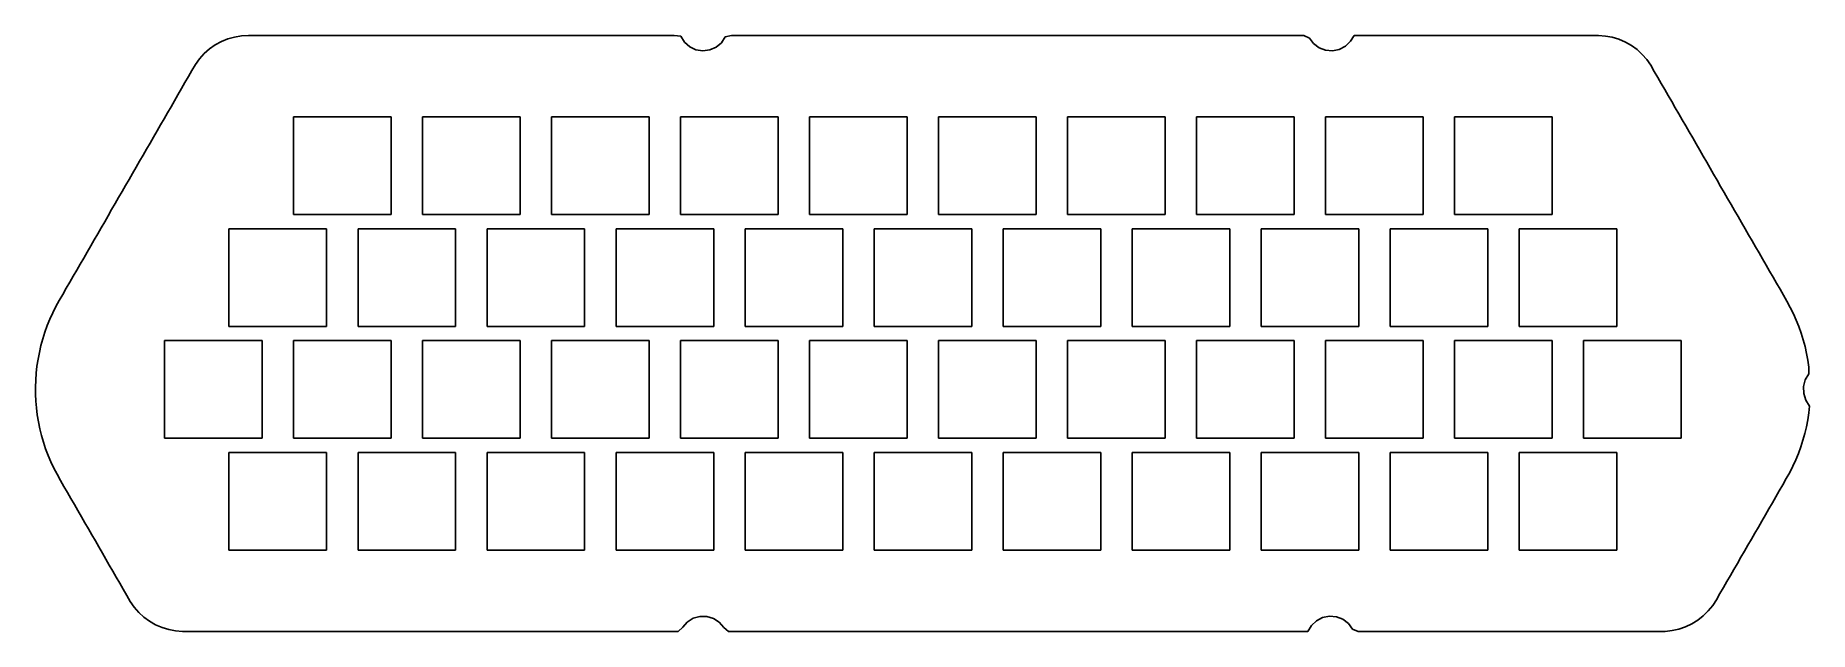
# Model space of a CAD drawing. Header units: millimetres. Extents: x 0 to 254, y 0 to 85.
import ezdxf

# ---------------------------------------------------------------- set-up
doc = ezdxf.new("R2010")
doc.units = ezdxf.units.MM

msp = doc.modelspace()

# ---------------------------------------------------------------- linework, layer by layer
at = {"layer": 'CUTOUTS'}
for p, q in [((36.998, 73.7322), (50.998, 73.7322)), ((36.998, 59.7322), (36.998, 73.7322)), ((50.998, 73.7322), (50.998, 59.7322)), ((55.498, 73.7322), (69.498, 73.7322)), ((55.498, 59.7322), (55.498, 73.7322)), ((69.498, 73.7322), (69.498, 59.7322)), ((73.998, 73.7322), (87.998, 73.7322)), ((73.998, 59.7322), (73.998, 73.7322)), ((87.998, 73.7322), (87.998, 59.7322)), ((92.498, 73.7322), (106.498, 73.7322)), ((92.498, 59.7322), (92.498, 73.7322)), ((106.498, 73.7322), (106.498, 59.7322)), ((110.998, 73.7322), (124.998, 73.7322)), ((110.998, 59.7322), (110.998, 73.7322)), ((124.998, 73.7322), (124.998, 59.7322)), ((129.498, 73.7322), (143.498, 73.7322)), ((129.498, 59.7322), (129.498, 73.7322)), ((143.498, 73.7322), (143.498, 59.7322)), ((147.998, 73.7322), (161.998, 73.7322)), ((147.998, 59.7322), (147.998, 73.7322)), ((161.998, 73.7322), (161.998, 59.7322)), ((166.498, 73.7322), (180.498, 73.7322)), ((166.498, 59.7322), (166.498, 73.7322)), ((180.498, 73.7322), (180.498, 59.7322)), ((184.998, 73.7322), (198.998, 73.7322)), ((184.998, 59.7322), (184.998, 73.7322)), ((198.998, 73.7322), (198.998, 59.7322)), ((203.498, 73.7322), (217.498, 73.7322)), ((203.498, 59.7322), (203.498, 73.7322)), ((217.498, 73.7322), (217.498, 59.7322)), ((50.998, 59.7322), (36.998, 59.7322)), ((69.498, 59.7322), (55.498, 59.7322)), ((87.998, 59.7322), (73.998, 59.7322)), ((106.498, 59.7322), (92.498, 59.7322)), ((124.998, 59.7322), (110.998, 59.7322)), ((143.498, 59.7322), (129.498, 59.7322)), ((161.998, 59.7322), (147.998, 59.7322)), ((180.498, 59.7322), (166.498, 59.7322)), ((198.998, 59.7322), (184.998, 59.7322)), ((217.498, 59.7322), (203.498, 59.7322)), ((27.748, 57.7107), (41.748, 57.7107)), ((27.748, 43.7107), (27.748, 57.7107)), ((41.748, 57.7107), (41.748, 43.7107)), ((46.248, 57.7107), (60.248, 57.7107)), ((46.248, 43.7107), (46.248, 57.7107)), ((60.248, 57.7107), (60.248, 43.7107)), ((64.748, 57.7107), (78.748, 57.7107)), ((64.748, 43.7107), (64.748, 57.7107)), ((78.748, 57.7107), (78.748, 43.7107)), ((83.248, 57.7107), (97.248, 57.7107)), ((83.248, 43.7107), (83.248, 57.7107)), ((97.248, 57.7107), (97.248, 43.7107)), ((101.748, 57.7107), (115.748, 57.7107)), ((101.748, 43.7107), (101.748, 57.7107)), ((115.748, 57.7107), (115.748, 43.7107)), ((120.248, 57.7107), (134.248, 57.7107)), ((120.248, 43.7107), (120.248, 57.7107)), ((134.248, 57.7107), (134.248, 43.7107)), ((138.748, 57.7107), (152.748, 57.7107)), ((138.748, 43.7107), (138.748, 57.7107)), ((152.748, 57.7107), (152.748, 43.7107)), ((157.248, 57.7107), (171.248, 57.7107)), ((157.248, 43.7107), (157.248, 57.7107)), ((171.248, 57.7107), (171.248, 43.7107)), ((175.748, 57.7107), (189.748, 57.7107)), ((175.748, 43.7107), (175.748, 57.7107)), ((189.748, 57.7107), (189.748, 43.7107)), ((194.248, 57.7107), (208.248, 57.7107)), ((194.248, 43.7107), (194.248, 57.7107)), ((208.248, 57.7107), (208.248, 43.7107)), ((212.748, 57.7107), (226.748, 57.7107)), ((212.748, 43.7107), (212.748, 57.7107)), ((226.748, 57.7107), (226.748, 43.7107)), ((41.748, 43.7107), (27.748, 43.7107)), ((60.248, 43.7107), (46.248, 43.7107)), ((78.748, 43.7107), (64.748, 43.7107)), ((97.248, 43.7107), (83.248, 43.7107)), ((115.748, 43.7107), (101.748, 43.7107)), ((134.248, 43.7107), (120.248, 43.7107)), ((152.748, 43.7107), (138.748, 43.7107)), ((171.248, 43.7107), (157.248, 43.7107)), ((189.748, 43.7107), (175.748, 43.7107)), ((208.248, 43.7107), (194.248, 43.7107)), ((226.748, 43.7107), (212.748, 43.7107)), ((18.498, 41.6893), (32.498, 41.6893)), ((18.498, 27.6893), (18.498, 41.6893)), ((32.498, 41.6893), (32.498, 27.6893)), ((36.998, 41.6893), (50.998, 41.6893)), ((36.998, 27.6893), (36.998, 41.6893)), ((50.998, 41.6893), (50.998, 27.6893)), ((55.498, 41.6893), (69.498, 41.6893)), ((55.498, 27.6893), (55.498, 41.6893)), ((69.498, 41.6893), (69.498, 27.6893)), ((73.998, 41.6893), (87.998, 41.6893)), ((73.998, 27.6893), (73.998, 41.6893)), ((87.998, 41.6893), (87.998, 27.6893)), ((92.498, 41.6893), (106.498, 41.6893)), ((92.498, 27.6893), (92.498, 41.6893)), ((106.498, 41.6893), (106.498, 27.6893)), ((110.998, 41.6893), (124.998, 41.6893)), ((110.998, 27.6893), (110.998, 41.6893)), ((124.998, 41.6893), (124.998, 27.6893)), ((129.498, 41.6893), (143.498, 41.6893)), ((129.498, 27.6893), (129.498, 41.6893)), ((143.498, 41.6893), (143.498, 27.6893)), ((147.998, 41.6893), (161.998, 41.6893)), ((147.998, 27.6893), (147.998, 41.6893)), ((161.998, 41.6893), (161.998, 27.6893)), ((166.498, 41.6893), (180.498, 41.6893)), ((166.498, 27.6893), (166.498, 41.6893)), ((180.498, 41.6893), (180.498, 27.6893)), ((184.998, 41.6893), (198.998, 41.6893)), ((184.998, 27.6893), (184.998, 41.6893)), ((198.998, 41.6893), (198.998, 27.6893)), ((203.498, 41.6893), (217.498, 41.6893)), ((203.498, 27.6893), (203.498, 41.6893)), ((217.498, 41.6893), (217.498, 27.6893)), ((221.998, 41.6893), (235.998, 41.6893)), ((221.998, 27.6893), (221.998, 41.6893)), ((235.998, 41.6893), (235.998, 27.6893)), ((32.498, 27.6893), (18.498, 27.6893)), ((27.748, 25.6678), (41.748, 25.6678)), ((27.748, 11.6678), (27.748, 25.6678)), ((50.998, 27.6893), (36.998, 27.6893)), ((41.748, 25.6678), (41.748, 11.6678)), ((46.248, 25.6678), (60.248, 25.6678)), ((46.248, 11.6678), (46.248, 25.6678)), ((69.498, 27.6893), (55.498, 27.6893)), ((60.248, 25.6678), (60.248, 11.6678)), ((64.748, 25.6678), (78.748, 25.6678)), ((64.748, 11.6678), (64.748, 25.6678)), ((87.998, 27.6893), (73.998, 27.6893)), ((78.748, 25.6678), (78.748, 11.6678)), ((83.248, 25.6678), (97.248, 25.6678)), ((83.248, 11.6678), (83.248, 25.6678)), ((106.498, 27.6893), (92.498, 27.6893)), ((97.248, 25.6678), (97.248, 11.6678)), ((101.748, 25.6678), (115.748, 25.6678)), ((101.748, 11.6678), (101.748, 25.6678)), ((124.998, 27.6893), (110.998, 27.6893)), ((115.748, 25.6678), (115.748, 11.6678)), ((120.248, 25.6678), (134.248, 25.6678)), ((120.248, 11.6678), (120.248, 25.6678)), ((143.498, 27.6893), (129.498, 27.6893)), ((134.248, 25.6678), (134.248, 11.6678)), ((138.748, 25.6678), (152.748, 25.6678)), ((138.748, 11.6678), (138.748, 25.6678)), ((161.998, 27.6893), (147.998, 27.6893)), ((152.748, 25.6678), (152.748, 11.6678)), ((157.248, 25.6678), (171.248, 25.6678)), ((157.248, 11.6678), (157.248, 25.6678)), ((180.498, 27.6893), (166.498, 27.6893)), ((171.248, 25.6678), (171.248, 11.6678)), ((175.748, 25.6678), (189.748, 25.6678)), ((175.748, 11.6678), (175.748, 25.6678)), ((198.998, 27.6893), (184.998, 27.6893)), ((189.748, 25.6678), (189.748, 11.6678)), ((194.248, 25.6678), (208.248, 25.6678)), ((194.248, 11.6678), (194.248, 25.6678)), ((217.498, 27.6893), (203.498, 27.6893)), ((208.248, 25.6678), (208.248, 11.6678)), ((212.748, 25.6678), (226.748, 25.6678)), ((212.748, 11.6678), (212.748, 25.6678)), ((235.998, 27.6893), (221.998, 27.6893)), ((226.748, 25.6678), (226.748, 11.6678)), ((41.748, 11.6678), (27.748, 11.6678)), ((60.248, 11.6678), (46.248, 11.6678)), ((78.748, 11.6678), (64.748, 11.6678)), ((97.248, 11.6678), (83.248, 11.6678)), ((115.748, 11.6678), (101.748, 11.6678)), ((134.248, 11.6678), (120.248, 11.6678)), ((152.748, 11.6678), (138.748, 11.6678)), ((171.248, 11.6678), (157.248, 11.6678)), ((189.748, 11.6678), (175.748, 11.6678)), ((208.248, 11.6678), (194.248, 11.6678)), ((226.748, 11.6678), (212.748, 11.6678))]:
    msp.add_line(p, q, dxfattribs=at)
at = {"layer": 'OUTLINE'}
for p, q in [((25.775, 84.043), (24.956, 83.468)), ((26.653, 84.523), (25.775, 84.043)), ((27.579, 84.903), (26.653, 84.523)), ((28.541, 85.178), (27.579, 84.903)), ((29.528, 85.344), (28.541, 85.178)), ((30.527, 85.4), (29.528, 85.344)), ((31.528, 85.4), (30.527, 85.4)), ((32.53, 85.4), (31.528, 85.4)), ((33.531, 85.4), (32.53, 85.4)), ((34.532, 85.4), (33.531, 85.4)), ((35.534, 85.4), (34.532, 85.4)), ((36.535, 85.4), (35.534, 85.4)), ((37.536, 85.4), (36.535, 85.4)), ((38.538, 85.4), (37.536, 85.4)), ((39.539, 85.4), (38.538, 85.4)), ((40.54, 85.4), (39.539, 85.4)), ((41.541, 85.4), (40.54, 85.4)), ((42.543, 85.4), (41.541, 85.4)), ((43.544, 85.4), (42.543, 85.4)), ((44.545, 85.4), (43.544, 85.4)), ((45.547, 85.4), (44.545, 85.4)), ((46.548, 85.4), (45.547, 85.4)), ((47.549, 85.4), (46.548, 85.4)), ((48.55, 85.4), (47.549, 85.4)), ((49.552, 85.4), (48.55, 85.4)), ((50.553, 85.4), (49.552, 85.4)), ((51.554, 85.4), (50.553, 85.4)), ((52.556, 85.4), (51.554, 85.4)), ((53.557, 85.4), (52.556, 85.4)), ((54.558, 85.4), (53.557, 85.4)), ((55.56, 85.4), (54.558, 85.4)), ((56.561, 85.4), (55.56, 85.4)), ((57.562, 85.4), (56.561, 85.4)), ((58.563, 85.4), (57.562, 85.4)), ((59.565, 85.4), (58.563, 85.4)), ((60.566, 85.4), (59.565, 85.4)), ((61.567, 85.4), (60.566, 85.4)), ((62.569, 85.4), (61.567, 85.4)), ((63.57, 85.4), (62.569, 85.4)), ((64.571, 85.4), (63.57, 85.4)), ((65.572, 85.4), (64.571, 85.4)), ((66.574, 85.4), (65.572, 85.4)), ((67.575, 85.4), (66.574, 85.4)), ((68.576, 85.4), (67.575, 85.4)), ((69.578, 85.4), (68.576, 85.4)), ((70.579, 85.4), (69.578, 85.4)), ((71.58, 85.4), (70.579, 85.4)), ((72.582, 85.4), (71.58, 85.4)), ((73.583, 85.4), (72.582, 85.4)), ((74.584, 85.4), (73.583, 85.4)), ((75.585, 85.4), (74.584, 85.4)), ((76.587, 85.4), (75.585, 85.4)), ((77.588, 85.4), (76.587, 85.4)), ((78.589, 85.4), (77.588, 85.4)), ((79.591, 85.4), (78.589, 85.4)), ((80.592, 85.4), (79.591, 85.4)), ((81.593, 85.4), (80.592, 85.4)), ((82.594, 85.4), (81.593, 85.4)), ((83.596, 85.4), (82.594, 85.4)), ((84.597, 85.4), (83.596, 85.4)), ((85.598, 85.4), (84.597, 85.4)), ((86.6, 85.4), (85.598, 85.4)), ((87.601, 85.4), (86.6, 85.4)), ((88.602, 85.4), (87.601, 85.4)), ((89.604, 85.4), (88.602, 85.4)), ((90.605, 85.4), (89.604, 85.4)), ((91.606, 85.4), (90.605, 85.4)), ((92.54, 85.299), (91.606, 85.4)), ((93.066, 84.451), (92.54, 85.299)), ((93.81, 83.786), (93.066, 84.451)), ((98.362, 84.373), (97.599, 83.73)), ((98.913, 85.205), (98.362, 84.373)), ((99.787, 85.4), (98.913, 85.205)), ((100.788, 85.4), (99.787, 85.4)), ((101.789, 85.4), (100.788, 85.4)), ((102.79, 85.4), (101.789, 85.4)), ((103.792, 85.4), (102.79, 85.4)), ((104.793, 85.4), (103.792, 85.4)), ((105.794, 85.4), (104.793, 85.4)), ((106.796, 85.4), (105.794, 85.4)), ((107.797, 85.4), (106.796, 85.4)), ((108.798, 85.4), (107.797, 85.4)), ((109.8, 85.4), (108.798, 85.4)), ((110.801, 85.4), (109.8, 85.4)), ((111.802, 85.4), (110.801, 85.4)), ((112.803, 85.4), (111.802, 85.4)), ((113.805, 85.4), (112.803, 85.4)), ((114.806, 85.4), (113.805, 85.4)), ((115.807, 85.4), (114.806, 85.4)), ((116.809, 85.4), (115.807, 85.4)), ((117.81, 85.4), (116.809, 85.4)), ((118.811, 85.4), (117.81, 85.4)), ((119.812, 85.4), (118.811, 85.4)), ((120.814, 85.4), (119.812, 85.4)), ((121.815, 85.4), (120.814, 85.4)), ((122.816, 85.4), (121.815, 85.4)), ((123.818, 85.4), (122.816, 85.4)), ((124.819, 85.4), (123.818, 85.4)), ((125.82, 85.4), (124.819, 85.4)), ((126.822, 85.4), (125.82, 85.4)), ((127.823, 85.4), (126.822, 85.4)), ((128.824, 85.4), (127.823, 85.4)), ((129.825, 85.4), (128.824, 85.4)), ((130.827, 85.4), (129.825, 85.4)), ((131.828, 85.4), (130.827, 85.4)), ((132.829, 85.4), (131.828, 85.4)), ((133.831, 85.4), (132.829, 85.4)), ((134.832, 85.4), (133.831, 85.4)), ((135.833, 85.4), (134.832, 85.4)), ((136.835, 85.4), (135.833, 85.4)), ((137.836, 85.4), (136.835, 85.4)), ((138.837, 85.4), (137.836, 85.4)), ((139.838, 85.4), (138.837, 85.4)), ((140.84, 85.4), (139.838, 85.4)), ((141.841, 85.4), (140.84, 85.4)), ((142.842, 85.4), (141.841, 85.4)), ((143.844, 85.4), (142.842, 85.4)), ((144.845, 85.4), (143.844, 85.4)), ((145.846, 85.4), (144.845, 85.4)), ((146.847, 85.4), (145.846, 85.4)), ((147.849, 85.4), (146.847, 85.4)), ((148.85, 85.4), (147.849, 85.4)), ((149.851, 85.4), (148.85, 85.4)), ((150.853, 85.4), (149.851, 85.4)), ((151.854, 85.4), (150.853, 85.4)), ((152.855, 85.4), (151.854, 85.4)), ((153.857, 85.4), (152.855, 85.4)), ((154.858, 85.4), (153.857, 85.4)), ((155.859, 85.4), (154.858, 85.4)), ((156.86, 85.4), (155.859, 85.4)), ((157.862, 85.4), (156.86, 85.4)), ((158.863, 85.4), (157.862, 85.4)), ((159.864, 85.4), (158.863, 85.4)), ((160.866, 85.4), (159.864, 85.4)), ((161.867, 85.4), (160.866, 85.4)), ((162.868, 85.4), (161.867, 85.4)), ((163.869, 85.4), (162.868, 85.4)), ((164.871, 85.4), (163.869, 85.4)), ((165.872, 85.4), (164.871, 85.4)), ((166.873, 85.4), (165.872, 85.4)), ((167.875, 85.4), (166.873, 85.4)), ((168.876, 85.4), (167.875, 85.4)), ((169.877, 85.4), (168.876, 85.4)), ((170.879, 85.4), (169.877, 85.4)), ((171.88, 85.4), (170.879, 85.4)), ((172.881, 85.4), (171.88, 85.4)), ((173.882, 85.4), (172.881, 85.4)), ((174.884, 85.4), (173.882, 85.4)), ((175.885, 85.4), (174.884, 85.4)), ((176.886, 85.4), (175.885, 85.4)), ((177.888, 85.4), (176.886, 85.4)), ((178.889, 85.4), (177.888, 85.4)), ((179.89, 85.4), (178.889, 85.4)), ((180.891, 85.4), (179.89, 85.4)), ((181.893, 85.4), (180.891, 85.4)), ((182.666, 85.042), (181.893, 85.4)), ((183.259, 84.239), (182.666, 85.042)), ((184.055, 83.637), (183.259, 84.239)), ((188.544, 84.595), (187.836, 83.891)), ((189.072, 85.4), (188.544, 84.595)), ((190.073, 85.4), (189.072, 85.4)), ((191.075, 85.4), (190.073, 85.4)), ((192.076, 85.4), (191.075, 85.4)), ((193.077, 85.4), (192.076, 85.4)), ((194.078, 85.4), (193.077, 85.4)), ((195.08, 85.4), (194.078, 85.4)), ((196.081, 85.4), (195.08, 85.4)), ((197.082, 85.4), (196.081, 85.4)), ((198.084, 85.4), (197.082, 85.4)), ((199.085, 85.4), (198.084, 85.4)), ((200.086, 85.4), (199.085, 85.4)), ((201.087, 85.4), (200.086, 85.4)), ((202.089, 85.4), (201.087, 85.4)), ((203.09, 85.4), (202.089, 85.4)), ((204.091, 85.4), (203.09, 85.4)), ((205.093, 85.4), (204.091, 85.4)), ((206.094, 85.4), (205.093, 85.4)), ((207.095, 85.4), (206.094, 85.4)), ((208.097, 85.4), (207.095, 85.4)), ((209.098, 85.4), (208.097, 85.4)), ((210.099, 85.4), (209.098, 85.4)), ((211.1, 85.4), (210.099, 85.4)), ((212.102, 85.4), (211.1, 85.4)), ((213.103, 85.4), (212.102, 85.4)), ((214.104, 85.4), (213.103, 85.4)), ((215.106, 85.4), (214.104, 85.4)), ((216.107, 85.4), (215.106, 85.4)), ((217.108, 85.4), (216.107, 85.4)), ((218.109, 85.4), (217.108, 85.4)), ((219.111, 85.4), (218.109, 85.4)), ((220.112, 85.4), (219.111, 85.4)), ((221.113, 85.4), (220.112, 85.4)), ((222.115, 85.4), (221.113, 85.4)), ((223.116, 85.4), (222.115, 85.4)), ((224.117, 85.399), (223.116, 85.4)), ((225.115, 85.327), (224.117, 85.399)), ((226.099, 85.144), (225.115, 85.327)), ((227.057, 84.854), (226.099, 85.144)), ((227.977, 84.458), (227.057, 84.854)), ((228.846, 83.964), (227.977, 84.458)), ((229.656, 83.375), (228.846, 83.964)), ((23.533, 82.064), (22.948, 81.253)), ((24.205, 82.806), (23.533, 82.064)), ((24.956, 83.468), (24.205, 82.806)), ((94.711, 83.357), (93.81, 83.786)), ((95.696, 83.2), (94.711, 83.357)), ((96.686, 83.328), (95.696, 83.2)), ((97.599, 83.73), (96.686, 83.328)), ((184.988, 83.284), (184.055, 83.637)), ((185.983, 83.208), (184.988, 83.284)), ((186.959, 83.416), (185.983, 83.208)), ((187.836, 83.891), (186.959, 83.416)), ((230.395, 82.701), (229.656, 83.375)), ((231.055, 81.948), (230.395, 82.701)), ((231.627, 81.127), (231.055, 81.948)), ((21.938, 79.523), (21.438, 78.656)), ((22.439, 80.391), (21.938, 79.523)), ((22.948, 81.253), (22.439, 80.391)), ((232.131, 80.262), (231.627, 81.127)), ((232.632, 79.395), (232.131, 80.262)), ((233.133, 78.528), (232.632, 79.395)), ((20.436, 76.922), (19.936, 76.055)), ((20.937, 77.789), (20.436, 76.922)), ((21.438, 78.656), (20.937, 77.789)), ((233.633, 77.661), (233.133, 78.528)), ((234.134, 76.794), (233.633, 77.661)), ((234.635, 75.926), (234.134, 76.794)), ((18.934, 74.321), (18.434, 73.453)), ((19.435, 75.188), (18.934, 74.321)), ((19.936, 76.055), (19.435, 75.188)), ((235.135, 75.059), (234.635, 75.926)), ((235.636, 74.192), (235.135, 75.059)), ((236.137, 73.325), (235.636, 74.192)), ((17.432, 71.719), (16.932, 70.852)), ((17.933, 72.586), (17.432, 71.719)), ((18.434, 73.453), (17.933, 72.586)), ((236.637, 72.458), (236.137, 73.325)), ((237.138, 71.591), (236.637, 72.458)), ((237.638, 70.723), (237.138, 71.591)), ((15.93, 69.118), (15.43, 68.251)), ((16.431, 69.985), (15.93, 69.118)), ((16.932, 70.852), (16.431, 69.985)), ((238.139, 69.856), (237.638, 70.723)), ((238.64, 68.989), (238.139, 69.856)), ((239.14, 68.122), (238.64, 68.989)), ((14.428, 66.516), (13.928, 65.649)), ((14.929, 67.383), (14.428, 66.516)), ((15.43, 68.251), (14.929, 67.383)), ((239.641, 67.255), (239.14, 68.122)), ((240.142, 66.388), (239.641, 67.255)), ((240.642, 65.521), (240.142, 66.388)), ((12.927, 63.915), (12.426, 63.048)), ((13.427, 64.782), (12.927, 63.915)), ((13.928, 65.649), (13.427, 64.782)), ((241.143, 64.653), (240.642, 65.521)), ((241.644, 63.786), (241.143, 64.653)), ((242.144, 62.919), (241.644, 63.786)), ((11.425, 61.313), (10.924, 60.446)), ((11.925, 62.181), (11.425, 61.313)), ((12.426, 63.048), (11.925, 62.181)), ((242.645, 62.052), (242.144, 62.919)), ((243.146, 61.185), (242.645, 62.052)), ((243.646, 60.318), (243.146, 61.185)), ((9.923, 58.712), (9.422, 57.845)), ((10.423, 59.579), (9.923, 58.712)), ((10.924, 60.446), (10.423, 59.579)), ((244.147, 59.451), (243.646, 60.318)), ((244.648, 58.583), (244.147, 59.451)), ((245.148, 57.716), (244.648, 58.583)), ((8.421, 56.111), (7.92, 55.243)), ((8.921, 56.978), (8.421, 56.111)), ((9.422, 57.845), (8.921, 56.978)), ((245.649, 56.849), (245.148, 57.716)), ((246.15, 55.982), (245.649, 56.849)), ((246.65, 55.115), (246.15, 55.982)), ((6.919, 53.509), (6.418, 52.642)), ((7.419, 54.376), (6.919, 53.509)), ((7.92, 55.243), (7.419, 54.376)), ((247.151, 54.248), (246.65, 55.115)), ((247.651, 53.381), (247.151, 54.248)), ((5.417, 50.908), (4.916, 50.04)), ((5.917, 51.775), (5.417, 50.908)), ((6.418, 52.642), (5.917, 51.775)), ((248.152, 52.513), (247.651, 53.381)), ((248.653, 51.646), (248.152, 52.513)), ((249.153, 50.779), (248.653, 51.646)), ((4.416, 49.173), (3.915, 48.306)), ((4.916, 50.04), (4.416, 49.173)), ((249.654, 49.912), (249.153, 50.779)), ((250.155, 49.045), (249.654, 49.912)), ((250.655, 48.178), (250.155, 49.045)), ((2.931, 46.562), (2.482, 45.667)), ((3.414, 47.439), (2.931, 46.562)), ((3.915, 48.306), (3.414, 47.439)), ((251.156, 47.31), (250.655, 48.178)), ((251.634, 46.431), (251.156, 47.31)), ((252.077, 45.533), (251.634, 46.431)), ((1.692, 43.828), (1.351, 42.886)), ((2.069, 44.755), (1.692, 43.828)), ((2.482, 45.667), (2.069, 44.755)), ((252.485, 44.619), (252.077, 45.533)), ((252.857, 43.689), (252.485, 44.619)), ((253.192, 42.745), (252.857, 43.689)), ((0.783, 40.967), (0.555, 39.991)), ((1.048, 41.932), (0.783, 40.967)), ((1.351, 42.886), (1.048, 41.932)), ((253.49, 41.789), (253.192, 42.745)), ((253.749, 40.823), (253.49, 41.789)), ((253.971, 39.846), (253.749, 40.823)), ((0.366, 39.008), (0.216, 38.018)), ((0.555, 39.991), (0.366, 39.008)), ((254.154, 38.862), (253.971, 39.846)), ((254.299, 37.871), (254.154, 38.862)), ((0.033, 36.025), (0, 35.024)), ((0.105, 37.023), (0.033, 36.025)), ((0.216, 38.018), (0.105, 37.023)), ((253.521, 35.093), (253.776, 36.057)), ((253.776, 36.057), (254.293, 36.911)), ((254.293, 36.911), (254.299, 37.871)), ((0, 35.024), (0.007, 34.023)), ((0.007, 34.023), (0.053, 33.023)), ((253.549, 34.095), (253.521, 35.093)), ((253.857, 33.146), (253.549, 34.095)), ((254.387, 32.311), (253.857, 33.146)), ((0.053, 33.023), (0.138, 32.025)), ((0.138, 32.025), (0.262, 31.031)), ((0.262, 31.031), (0.425, 30.044)), ((254.122, 30.327), (254.274, 31.316)), ((254.274, 31.316), (254.387, 32.311)), ((0.425, 30.044), (0.626, 29.063)), ((0.626, 29.063), (0.867, 28.091)), ((0.867, 28.091), (1.145, 27.129)), ((253.435, 27.404), (253.702, 28.369)), ((253.702, 28.369), (253.931, 29.344)), ((253.931, 29.344), (254.122, 30.327)), ((1.145, 27.129), (1.46, 26.179)), ((1.46, 26.179), (1.813, 25.242)), ((252.41, 24.583), (252.788, 25.509)), ((252.788, 25.509), (253.13, 26.45)), ((253.13, 26.45), (253.435, 27.404)), ((1.813, 25.242), (2.202, 24.319)), ((2.202, 24.319), (2.627, 23.413)), ((2.627, 23.413), (3.087, 22.523)), ((251.545, 22.777), (251.995, 23.671)), ((251.995, 23.671), (252.41, 24.583)), ((3.087, 22.523), (3.58, 21.652)), ((3.58, 21.652), (4.081, 20.785)), ((4.081, 20.785), (4.581, 19.918)), ((250.058, 20.167), (250.559, 21.034)), ((250.559, 21.034), (251.06, 21.901)), ((251.06, 21.901), (251.545, 22.777)), ((4.581, 19.918), (5.082, 19.051)), ((5.082, 19.051), (5.583, 18.183)), ((5.583, 18.183), (6.083, 17.316)), ((248.556, 17.565), (249.057, 18.433)), ((249.057, 18.433), (249.558, 19.3)), ((249.558, 19.3), (250.058, 20.167)), ((6.083, 17.316), (6.584, 16.449)), ((6.584, 16.449), (7.085, 15.582)), ((7.085, 15.582), (7.585, 14.715)), ((247.054, 14.964), (247.555, 15.831)), ((247.555, 15.831), (248.056, 16.698)), ((248.056, 16.698), (248.556, 17.565)), ((7.585, 14.715), (8.086, 13.848)), ((8.086, 13.848), (8.587, 12.981)), ((8.587, 12.981), (9.087, 12.113)), ((245.553, 12.363), (246.053, 13.23)), ((246.053, 13.23), (246.554, 14.097)), ((246.554, 14.097), (247.054, 14.964)), ((9.087, 12.113), (9.588, 11.246)), ((9.588, 11.246), (10.089, 10.379)), ((10.089, 10.379), (10.589, 9.512)), ((244.051, 9.761), (244.551, 10.628)), ((244.551, 10.628), (245.052, 11.495)), ((245.052, 11.495), (245.553, 12.363)), ((10.589, 9.512), (11.09, 8.645)), ((11.09, 8.645), (11.591, 7.778)), ((11.591, 7.778), (12.091, 6.911)), ((242.549, 7.16), (243.049, 8.027)), ((243.049, 8.027), (243.55, 8.894)), ((243.55, 8.894), (244.051, 9.761)), ((12.091, 6.911), (12.592, 6.043)), ((12.592, 6.043), (13.093, 5.176)), ((13.093, 5.176), (13.595, 4.31)), ((241.047, 4.558), (241.547, 5.425)), ((241.547, 5.425), (242.048, 6.293)), ((242.048, 6.293), (242.549, 7.16)), ((13.595, 4.31), (14.164, 3.487)), ((14.164, 3.487), (14.82, 2.731)), ((14.82, 2.731), (15.556, 2.053)), ((239.159, 2.239), (239.873, 2.94)), ((239.873, 2.94), (240.505, 3.717)), ((240.505, 3.717), (241.047, 4.558)), ((15.556, 2.053), (16.362, 1.46)), ((16.362, 1.46), (17.23, 0.961)), ((17.23, 0.961), (18.147, 0.562)), ((18.147, 0.562), (19.104, 0.266)), ((19.104, 0.266), (20.087, 0.079)), ((20.087, 0.079), (21.085, 0.002)), ((21.085, 0.002), (22.086, 0)), ((22.086, 0), (23.087, 0)), ((23.087, 0), (24.088, 0)), ((24.088, 0), (25.09, 0)), ((25.09, 0), (26.091, 0)), ((26.091, 0), (27.092, 0)), ((27.092, 0), (28.094, 0)), ((28.094, 0), (29.095, 0)), ((29.095, 0), (30.096, 0)), ((30.096, 0), (31.097, 0)), ((31.097, 0), (32.099, 0)), ((32.099, 0), (33.1, 0)), ((33.1, 0), (34.101, 0)), ((34.101, 0), (35.103, 0)), ((35.103, 0), (36.104, 0)), ((36.104, 0), (37.105, 0)), ((37.105, 0), (38.107, 0)), ((38.107, 0), (39.108, 0)), ((39.108, 0), (40.109, 0)), ((40.109, 0), (41.11, 0)), ((41.11, 0), (42.112, 0)), ((42.112, 0), (43.113, 0)), ((43.113, 0), (44.114, 0)), ((44.114, 0), (45.116, 0)), ((45.116, 0), (46.117, 0)), ((46.117, 0), (47.118, 0)), ((47.118, 0), (48.119, 0)), ((48.119, 0), (49.121, 0)), ((49.121, 0), (50.122, 0)), ((50.122, 0), (51.123, 0)), ((51.123, 0), (52.125, 0)), ((52.125, 0), (53.126, 0)), ((53.126, 0), (54.127, 0)), ((54.127, 0), (55.129, 0)), ((55.129, 0), (56.13, 0)), ((56.13, 0), (57.131, 0)), ((57.131, 0), (58.132, 0)), ((58.132, 0), (59.134, 0)), ((59.134, 0), (60.135, 0)), ((60.135, 0), (61.136, 0)), ((61.136, 0), (62.138, 0)), ((62.138, 0), (63.139, 0)), ((63.139, 0), (64.14, 0)), ((64.14, 0), (65.141, 0)), ((65.141, 0), (66.143, 0)), ((66.143, 0), (67.144, 0)), ((67.144, 0), (68.145, 0)), ((68.145, 0), (69.147, 0)), ((69.147, 0), (70.148, 0)), ((70.148, 0), (71.149, 0)), ((71.149, 0), (72.151, 0)), ((72.151, 0), (73.152, 0)), ((73.152, 0), (74.153, 0)), ((74.153, 0), (75.154, 0)), ((75.154, 0), (76.156, 0)), ((76.156, 0), (77.157, 0)), ((77.157, 0), (78.158, 0)), ((78.158, 0), (79.16, 0)), ((79.16, 0), (80.161, 0)), ((80.161, 0), (81.162, 0)), ((81.162, 0), (82.163, 0)), ((82.163, 0), (83.165, 0)), ((83.165, 0), (84.166, 0)), ((84.166, 0), (85.167, 0)), ((85.167, 0), (86.169, 0)), ((86.169, 0), (87.17, 0)), ((87.17, 0), (88.171, 0)), ((88.171, 0), (89.173, 0)), ((89.173, 0), (90.174, 0)), ((90.174, 0), (91.175, 0)), ((91.175, 0), (92.176, 0)), ((92.176, 0), (92.81, 0.602)), ((92.81, 0.602), (93.466, 1.354)), ((93.466, 1.354), (94.308, 1.89)), ((94.308, 1.89), (95.267, 2.167)), ((95.267, 2.167), (96.265, 2.162)), ((96.265, 2.162), (97.221, 1.875)), ((97.221, 1.875), (98.057, 1.33)), ((98.057, 1.33), (98.705, 0.572)), ((98.705, 0.572), (99.356, 0)), ((99.356, 0), (100.357, 0)), ((100.357, 0), (101.358, 0)), ((101.358, 0), (102.359, 0)), ((102.359, 0), (103.361, 0)), ((103.361, 0), (104.362, 0)), ((104.362, 0), (105.363, 0)), ((105.363, 0), (106.365, 0)), ((106.365, 0), (107.366, 0)), ((107.366, 0), (108.367, 0)), ((108.367, 0), (109.369, 0)), ((109.369, 0), (110.37, 0)), ((110.37, 0), (111.371, 0)), ((111.371, 0), (112.372, 0)), ((112.372, 0), (113.374, 0)), ((113.374, 0), (114.375, 0)), ((114.375, 0), (115.376, 0)), ((115.376, 0), (116.378, 0)), ((116.378, 0), (117.379, 0)), ((117.379, 0), (118.38, 0)), ((118.38, 0), (119.381, 0)), ((119.381, 0), (120.383, 0)), ((120.383, 0), (121.384, 0)), ((121.384, 0), (122.385, 0)), ((122.385, 0), (123.387, 0)), ((123.387, 0), (124.388, 0)), ((124.388, 0), (125.389, 0)), ((125.389, 0), (126.391, 0)), ((126.391, 0), (127.392, 0)), ((127.392, 0), (128.393, 0)), ((128.393, 0), (129.394, 0)), ((129.394, 0), (130.396, 0)), ((130.396, 0), (131.397, 0)), ((131.397, 0), (132.398, 0)), ((132.398, 0), (133.4, 0)), ((133.4, 0), (134.401, 0)), ((134.401, 0), (135.402, 0)), ((135.402, 0), (136.404, 0)), ((136.404, 0), (137.405, 0)), ((137.405, 0), (138.406, 0)), ((138.406, 0), (139.407, 0)), ((139.407, 0), (140.409, 0)), ((140.409, 0), (141.41, 0)), ((141.41, 0), (142.411, 0)), ((142.411, 0), (143.413, 0)), ((143.413, 0), (144.414, 0)), ((144.414, 0), (145.415, 0)), ((145.415, 0), (146.416, 0)), ((146.416, 0), (147.418, 0)), ((147.418, 0), (148.419, 0)), ((148.419, 0), (149.42, 0)), ((149.42, 0), (150.422, 0)), ((150.422, 0), (151.423, 0)), ((151.423, 0), (152.424, 0)), ((152.424, 0), (153.426, 0)), ((153.426, 0), (154.427, 0)), ((154.427, 0), (155.428, 0)), ((155.428, 0), (156.429, 0)), ((156.429, 0), (157.431, 0)), ((157.431, 0), (158.432, 0)), ((158.432, 0), (159.433, 0)), ((159.433, 0), (160.435, 0)), ((160.435, 0), (161.436, 0)), ((161.436, 0), (162.437, 0)), ((162.437, 0), (163.438, 0)), ((163.438, 0), (164.44, 0)), ((164.44, 0), (165.441, 0)), ((165.441, 0), (166.442, 0)), ((166.442, 0), (167.444, 0)), ((167.444, 0), (168.445, 0)), ((168.445, 0), (169.446, 0)), ((169.446, 0), (170.448, 0)), ((170.448, 0), (171.449, 0)), ((171.449, 0), (172.45, 0)), ((172.45, 0), (173.451, 0)), ((173.451, 0), (174.453, 0)), ((174.453, 0), (175.454, 0)), ((175.454, 0), (176.455, 0)), ((176.455, 0), (177.457, 0)), ((177.457, 0), (178.458, 0)), ((178.458, 0), (179.459, 0)), ((179.459, 0), (180.46, 0)), ((180.46, 0), (181.462, 0)), ((181.462, 0), (182.463, 0)), ((182.463, 0), (182.976, 0.836)), ((182.976, 0.836), (183.691, 1.532)), ((183.691, 1.532), (184.574, 1.997)), ((184.574, 1.997), (185.552, 2.195)), ((185.552, 2.195), (186.546, 2.108)), ((186.546, 2.108), (187.475, 1.744)), ((187.475, 1.744), (188.264, 1.133)), ((188.264, 1.133), (188.849, 0.324)), ((188.849, 0.324), (189.642, 0)), ((189.642, 0), (190.644, 0)), ((190.644, 0), (191.645, 0)), ((191.645, 0), (192.646, 0)), ((192.646, 0), (193.647, 0)), ((193.647, 0), (194.649, 0)), ((194.649, 0), (195.65, 0)), ((195.65, 0), (196.651, 0)), ((196.651, 0), (197.653, 0)), ((197.653, 0), (198.654, 0)), ((198.654, 0), (199.655, 0)), ((199.655, 0), (200.656, 0)), ((200.656, 0), (201.658, 0)), ((201.658, 0), (202.659, 0)), ((202.659, 0), (203.66, 0)), ((203.66, 0), (204.662, 0)), ((204.662, 0), (205.663, 0)), ((205.663, 0), (206.664, 0)), ((206.664, 0), (207.666, 0)), ((207.666, 0), (208.667, 0)), ((208.667, 0), (209.668, 0)), ((209.668, 0), (210.669, 0)), ((210.669, 0), (211.671, 0)), ((211.671, 0), (212.672, 0)), ((212.672, 0), (213.673, 0)), ((213.673, 0), (214.675, 0)), ((214.675, 0), (215.676, 0)), ((215.676, 0), (216.677, 0)), ((216.677, 0), (217.678, 0)), ((217.678, 0), (218.68, 0)), ((218.68, 0), (219.681, 0)), ((219.681, 0), (220.682, 0)), ((220.682, 0), (221.684, 0)), ((221.684, 0), (222.685, 0)), ((222.685, 0), (223.686, 0)), ((223.686, 0), (224.688, 0)), ((224.688, 0), (225.689, 0)), ((225.689, 0), (226.69, 0)), ((226.69, 0), (227.691, 0)), ((227.691, 0), (228.693, 0)), ((228.693, 0), (229.694, 0)), ((229.694, 0), (230.695, 0)), ((230.695, 0), (231.697, 0)), ((231.697, 0), (232.698, 0)), ((232.698, 0), (233.699, 0.013)), ((233.699, 0.013), (234.694, 0.122)), ((234.694, 0.122), (235.67, 0.34)), ((235.67, 0.34), (236.617, 0.666)), ((236.617, 0.666), (237.521, 1.095)), ((237.521, 1.095), (238.372, 1.621)), ((238.372, 1.621), (239.159, 2.239))]:
    msp.add_line(p, q, dxfattribs=at)

doc.saveas('drawing.dxf')
